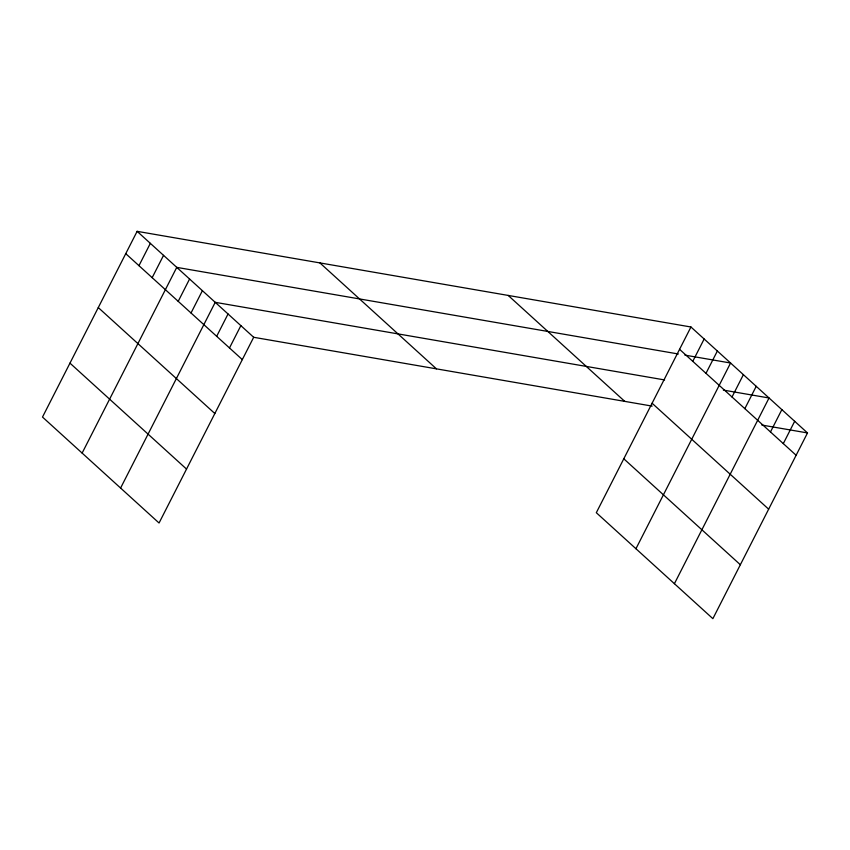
<?xml version="1.0" encoding="UTF-8"?>
<svg xmlns="http://www.w3.org/2000/svg" width="850" height="850" viewBox="0 0 850 850"><rect width="100%" height="100%" fill="white"/><g stroke="black" fill="none" stroke-linecap="round" stroke-linejoin="round"><path stroke-width="1.27" d="M690.944 326.995L596.317 512.709L712.874 618.662L807.5 432.937L690.944 326.995L137.126 231.338L42.5 417.063L159.056 523.005L253.683 337.291L652.152 406.109M138.964 265.668L150.344 243.344M152.171 277.674L163.551 255.351M82.131 453.082L176.758 267.368L678.353 353.993M178.202 301.336L189.582 279.013M191.027 312.991L202.406 290.668M120.594 488.049L215.22 302.324L664.604 379.939M216.676 336.303L228.044 313.979M229.489 347.958L240.869 325.635M692.782 361.324L704.151 339.001M705.989 373.331L717.357 351.007M635.938 548.739L730.575 363.014L684.877 355.119M732.02 396.993L743.389 374.669M744.844 408.648L756.213 386.325M674.411 583.695L769.037 397.981L723.35 390.086M770.482 431.949L781.862 409.626M783.307 443.604L794.676 421.281M761.812 425.043L807.5 432.937M679.564 349.318L796.121 455.26M652.099 403.24L768.655 509.182M508.183 295.428L624.739 401.37M623.783 458.788L740.35 564.74M319.887 262.905L436.443 368.847M137.126 231.338L253.683 337.291M125.757 253.661L242.314 359.614M98.281 307.583L214.837 413.525M69.976 363.141L186.532 469.083"/></g></svg>
